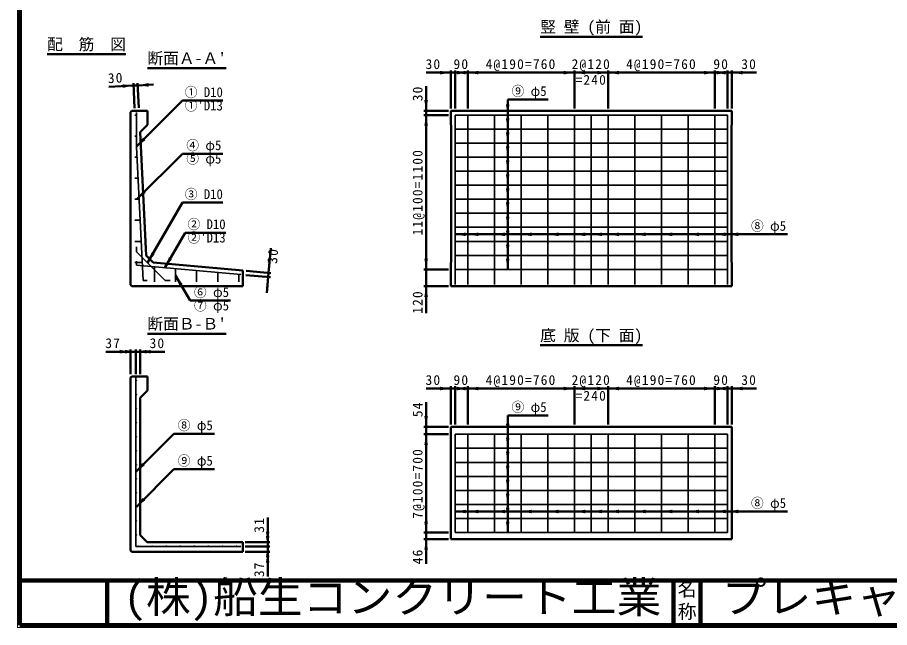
# Model space of a CAD drawing. Units: millimetres, scale not verified. Extents: x 100 to 4105, y 100 to 2870.
# Drawn here: x 100 to 2040, y 100 to 1458 of the extents above; entities that cross this region are included whole.
import ezdxf
from ezdxf.enums import TextEntityAlignment as Align

# ---------------------------------------------------------------- set-up
doc = ezdxf.new("R2010")
doc.units = ezdxf.units.MM
doc.header["$LTSCALE"] = 5
doc.layers.add('V-nasSTD', color=7, linetype='Continuous', lineweight=50)
doc.styles.add('ＭＳ ゴシック', font='')
doc.styles.get('ＭＳ ゴシック').set_extended_font_data('MS Gothic')

msp = doc.modelspace()

# ---------------------------------------------------------------- hatches: boundary and pattern name
at = {"layer": 'V-nasSTD'}
for points in [[(1040.25, 1335.536), (1040.25, 1331.536), (1064.25, 1335.536), (1040.25, 1339.536)], [(1097.625, 1335.536), (1097.625, 1331.536), (1073.625, 1335.536), (1097.625, 1339.536)], [(1077.75, 1335.536), (1077.75, 1339.536), (1101.75, 1335.536), (1077.75, 1331.536)], [(1125.75, 1335.536), (1125.75, 1331.536), (1101.75, 1335.536), (1125.75, 1339.536)], [(1315.25, 1335.536), (1315.25, 1339.536), (1339.25, 1335.536), (1315.25, 1331.536)], [(1363.25, 1335.536), (1363.25, 1331.536), (1339.25, 1335.536), (1363.25, 1339.536)], [(1390.25, 1335.536), (1390.25, 1339.536), (1414.25, 1335.536), (1390.25, 1331.536)], [(1438.25, 1335.536), (1438.25, 1339.536), (1414.25, 1335.536), (1438.25, 1331.536)], [(1627.75, 1335.536), (1627.75, 1331.536), (1651.75, 1335.536), (1627.75, 1339.536)], [(1675.75, 1335.536), (1675.75, 1339.536), (1651.75, 1335.536), (1675.75, 1331.536)], [(1655.875, 1335.536), (1655.875, 1331.536), (1679.875, 1335.536), (1655.875, 1339.536)], [(1713.25, 1335.536), (1713.25, 1331.536), (1689.25, 1335.536), (1713.25, 1339.536)], [(334.231, 1305.543), (334.427, 1301.548), (358.203, 1306.718), (334.036, 1309.538)], [(391.538, 1308.353), (391.342, 1312.348), (367.566, 1307.177), (391.733, 1304.357)], [(1009.25, 1274.536), (1013.25, 1274.536), (1009.25, 1250.536), (1005.25, 1274.536)], [(1190.813, 1265.161), (1186.813, 1265.161), (1190.813, 1241.161), (1194.813, 1265.161)], [(1009.25, 1217.161), (1005.25, 1217.161), (1009.25, 1241.161), (1013.25, 1217.161)], [(1190.813, 1233.911), (1186.813, 1233.911), (1190.813, 1209.911), (1194.813, 1233.911)], [(381.846, 1187.819), (384.675, 1184.99), (364.876, 1170.848), (379.018, 1190.647)], [(1190.813, 1202.661), (1186.813, 1202.661), (1190.813, 1178.661), (1194.813, 1202.661)], [(1190.813, 1171.411), (1186.813, 1171.411), (1190.813, 1147.411), (1194.813, 1171.411)], [(1190.813, 1140.161), (1186.813, 1140.161), (1190.813, 1116.161), (1194.813, 1140.161)], [(1190.813, 1108.911), (1186.813, 1108.911), (1190.813, 1084.911), (1194.813, 1108.911)], [(382.833, 1070.631), (385.661, 1067.802), (365.862, 1053.66), (380.004, 1073.459)], [(1190.813, 1077.661), (1186.813, 1077.661), (1190.813, 1053.661), (1194.813, 1077.661)], [(1190.813, 1046.411), (1186.813, 1046.411), (1190.813, 1022.411), (1194.813, 1046.411)], [(1190.813, 1015.161), (1186.813, 1015.161), (1190.813, 991.161), (1194.813, 1015.161)], [(1097.625, 975.536), (1097.625, 979.536), (1073.625, 975.536), (1097.625, 971.536)], [(1125.75, 975.536), (1125.75, 979.536), (1101.75, 975.536), (1125.75, 971.536)], [(1185.125, 975.536), (1185.125, 979.536), (1161.125, 975.536), (1185.125, 971.536)], [(1190.813, 983.911), (1186.813, 983.911), (1190.813, 959.911), (1194.813, 983.911)], [(1244.5, 975.536), (1244.5, 979.536), (1220.5, 975.536), (1244.5, 971.536)], [(1303.875, 975.536), (1303.875, 979.536), (1279.875, 975.536), (1303.875, 971.536)], [(1363.25, 975.536), (1363.25, 979.536), (1339.25, 975.536), (1363.25, 971.536)], [(1400.75, 975.536), (1400.75, 979.536), (1376.75, 975.536), (1400.75, 971.536)], [(1438.25, 975.536), (1438.25, 979.536), (1414.25, 975.536), (1438.25, 971.536)], [(1497.625, 975.536), (1497.625, 979.536), (1473.625, 975.536), (1497.625, 971.536)], [(1557, 975.536), (1557, 979.536), (1533, 975.536), (1557, 971.536)], [(1616.375, 975.536), (1616.375, 979.536), (1592.375, 975.536), (1616.375, 971.536)], [(1675.75, 975.536), (1675.75, 979.536), (1651.75, 975.536), (1675.75, 971.536)], [(1703.875, 975.536), (1703.875, 979.536), (1679.875, 975.536), (1703.875, 971.536)], [(1190.813, 952.661), (1186.813, 952.661), (1190.813, 928.661), (1194.813, 952.661)], [(401.666, 932.646), (405.13, 930.646), (389.666, 911.861), (398.202, 934.646)], [(440.293, 922.001), (443.757, 920.001), (428.293, 901.217), (436.829, 924.001)], [(660.783, 913.659), (664.767, 913.298), (658.617, 889.757), (656.799, 914.02)], [(1009.25, 921.411), (1013.25, 921.411), (1009.25, 897.411), (1005.25, 921.411)], [(1190.813, 921.411), (1186.813, 921.411), (1190.813, 897.411), (1194.813, 921.411)], [(463.75, 863.423), (467.214, 865.423), (451.75, 884.208), (460.286, 861.423)], [(655.605, 856.518), (651.621, 856.879), (657.771, 880.42), (659.588, 856.157)], [(1009.25, 835.911), (1013.25, 835.911), (1009.25, 859.911), (1005.25, 835.911)], [(327.75, 714.203), (327.75, 710.203), (351.75, 714.203), (327.75, 718.203)], [(339.313, 714.203), (339.313, 710.203), (363.313, 714.203), (339.313, 718.203)], [(387.313, 714.203), (387.313, 710.203), (363.313, 714.203), (387.313, 718.203)], [(396.688, 714.203), (396.688, 710.203), (372.688, 714.203), (396.688, 718.203)], [(364.875, 649.828, 1), (363.313, 649.828, 1)], [(1040.25, 632.193), (1040.25, 628.193), (1064.25, 632.193), (1040.25, 636.193)], [(1097.625, 632.193), (1097.625, 628.193), (1073.625, 632.193), (1097.625, 636.193)], [(1077.75, 632.193), (1077.75, 636.193), (1101.75, 632.193), (1077.75, 628.193)], [(1125.75, 632.193), (1125.75, 628.193), (1101.75, 632.193), (1125.75, 636.193)], [(1315.25, 632.193), (1315.25, 636.193), (1339.25, 632.193), (1315.25, 628.193)], [(1363.25, 632.193), (1363.25, 628.193), (1339.25, 632.193), (1363.25, 636.193)], [(1390.25, 632.193), (1390.25, 636.193), (1414.25, 632.193), (1390.25, 628.193)], [(1438.25, 632.193), (1438.25, 636.193), (1414.25, 632.193), (1438.25, 628.193)], [(1627.75, 632.193), (1627.75, 628.193), (1651.75, 632.193), (1627.75, 636.193)], [(1675.75, 632.193), (1675.75, 636.193), (1651.75, 632.193), (1675.75, 628.193)], [(1655.875, 632.193), (1655.875, 628.193), (1679.875, 632.193), (1655.875, 636.193)], [(1713.25, 632.193), (1713.25, 628.193), (1689.25, 632.193), (1713.25, 636.193)], [(364.875, 618.578, 1), (363.313, 618.578, 1)], [(364.875, 587.328, 1), (363.313, 587.328, 1)], [(1009.25, 571.193), (1013.25, 571.193), (1009.25, 547.193), (1005.25, 571.193)], [(364.875, 556.078, 1), (363.313, 556.078, 1)], [(1190.813, 554.318), (1186.813, 554.318), (1190.813, 530.318), (1194.813, 554.318)], [(364.875, 524.828, 1), (363.313, 524.828, 1)], [(1009.25, 506.318), (1005.25, 506.318), (1009.25, 530.318), (1013.25, 506.318)], [(1190.813, 523.068), (1186.813, 523.068), (1190.813, 499.068), (1194.813, 523.068)], [(364.875, 493.578, 1), (363.313, 493.578, 1)], [(1190.813, 491.818), (1186.813, 491.818), (1190.813, 467.818), (1194.813, 491.818)], [(380.283, 463.674), (383.112, 460.846), (363.313, 446.703), (377.455, 466.502)], [(364.875, 462.328, 1), (363.313, 462.328, 1)], [(1190.813, 460.568), (1186.813, 460.568), (1190.813, 436.568), (1194.813, 460.568)], [(364.875, 431.078, 1), (363.313, 431.078, 1)], [(1190.813, 429.318), (1186.813, 429.318), (1190.813, 405.318), (1194.813, 429.318)], [(364.875, 399.828, 1), (363.313, 399.828, 1)], [(381.617, 386.101), (384.445, 383.273), (364.646, 369.131), (378.789, 388.93)], [(1190.813, 398.068), (1186.813, 398.068), (1190.813, 374.068), (1194.813, 398.068)], [(364.875, 368.578, 1), (363.313, 368.578, 1)], [(1097.625, 358.443), (1097.625, 362.443), (1073.625, 358.443), (1097.625, 354.443)], [(1125.75, 358.443), (1125.75, 362.443), (1101.75, 358.443), (1125.75, 354.443)], [(1185.125, 358.443), (1185.125, 362.443), (1161.125, 358.443), (1185.125, 354.443)], [(1190.813, 366.818), (1186.813, 366.818), (1190.813, 342.818), (1194.813, 366.818)], [(1244.5, 358.443), (1244.5, 362.443), (1220.5, 358.443), (1244.5, 354.443)], [(1303.875, 358.443), (1303.875, 362.443), (1279.875, 358.443), (1303.875, 354.443)], [(1363.25, 358.443), (1363.25, 362.443), (1339.25, 358.443), (1363.25, 354.443)], [(1400.75, 358.443), (1400.75, 362.443), (1376.75, 358.443), (1400.75, 354.443)], [(1438.25, 358.443), (1438.25, 362.443), (1414.25, 358.443), (1438.25, 354.443)], [(1497.625, 358.443), (1497.625, 362.443), (1473.625, 358.443), (1497.625, 354.443)], [(1557, 358.443), (1557, 362.443), (1533, 358.443), (1557, 354.443)], [(1616.375, 358.443), (1616.375, 362.443), (1592.375, 358.443), (1616.375, 354.443)], [(1675.75, 358.443), (1675.75, 362.443), (1651.75, 358.443), (1675.75, 354.443)], [(1703.875, 358.443), (1703.875, 362.443), (1679.875, 358.443), (1703.875, 354.443)], [(364.875, 337.328, 1), (363.313, 337.328, 1)], [(1009.25, 335.568), (1013.25, 335.568), (1009.25, 311.568), (1005.25, 335.568)], [(1190.813, 335.568), (1186.813, 335.568), (1190.813, 311.568), (1194.813, 335.568)], [(656.75, 313.828), (652.75, 313.828), (656.75, 289.828), (660.75, 313.828)], [(364.875, 306.078, 1), (363.313, 306.078, 1)], [(656.75, 304.141), (652.75, 304.141), (656.75, 280.141), (660.75, 304.141)], [(1009.25, 273.193), (1013.25, 273.193), (1009.25, 297.193), (1005.25, 273.193)], [(369.407, 280.922, 1), (367.844, 280.922, 1)], [(400.657, 280.922, 1), (399.094, 280.922, 1)], [(431.907, 280.922, 1), (430.344, 280.922, 1)], [(463.157, 280.922, 1), (461.594, 280.922, 1)], [(494.407, 280.922, 1), (492.844, 280.922, 1)], [(525.657, 280.922, 1), (524.094, 280.922, 1)], [(556.907, 280.922, 1), (555.344, 280.922, 1)], [(588.157, 280.922, 1), (586.594, 280.922, 1)], [(656.75, 256.141), (660.75, 256.141), (656.75, 280.141), (652.75, 256.141)], [(656.75, 244.578), (660.75, 244.578), (656.75, 268.578), (652.75, 244.578)]]:
    msp.add_hatch(color=256, dxfattribs=at).paths.add_polyline_path(points)

# ---------------------------------------------------------------- linework, layer by layer
at = {"layer": 'V-nasSTD', "lineweight": 100}
for p, q in [((105, 2865), (105, 105)), ((105, 205), (4100, 205)), ((300, 205), (300, 105)), ((1560, 205), (1560, 105)), ((1620, 205), (1620, 105)), ((105, 105), (4100, 105))]:
    msp.add_line(p, q, dxfattribs=at)
at = {"layer": 'V-nasSTD'}
for p, q in [((1263, 1415.536), (1490.5, 1415.536)), ((166.204, 1376.555), (341.204, 1376.555)), ((389.25, 1345.536), (564.25, 1345.536)), ((1064.25, 1340.536), (1064.25, 1255.536)), ((1073.625, 1340.536), (1073.625, 1255.536)), ((1101.75, 1340.536), (1101.75, 1255.536)), ((1339.25, 1340.536), (1339.25, 1255.536)), ((1414.25, 1340.536), (1414.25, 1255.536)), ((1651.75, 1340.536), (1651.75, 1255.536)), ((1679.875, 1340.536), (1679.875, 1255.536)), ((1689.25, 1340.536), (1689.25, 1255.536)), ((1064.25, 1335.536), (1009.25, 1335.536)), ((1073.625, 1335.536), (1064.25, 1335.536)), ((1101.75, 1335.536), (1073.625, 1335.536)), ((1339.25, 1335.536), (1101.75, 1335.536)), ((1414.25, 1335.536), (1339.25, 1335.536)), ((1414.25, 1335.536), (1651.75, 1335.536)), ((1651.75, 1335.536), (1679.875, 1335.536)), ((1679.875, 1335.536), (1689.25, 1335.536)), ((1689.25, 1335.536), (1744.25, 1335.536)), ((358.203, 1306.718), (303.269, 1304.025)), ((360.651, 1256.778), (357.958, 1311.712)), ((358.203, 1306.718), (367.566, 1307.177)), ((370.015, 1257.237), (367.321, 1312.171)), ((367.566, 1307.177), (402.524, 1308.891)), ((1009.25, 1250.536), (1009.25, 1305.536)), ((467.166, 1273.139), (364.876, 1170.848)), ((467.166, 1273.139), (557.166, 1273.139)), ((1190.813, 1275.536), (1190.813, 897.411)), ((1190.813, 1275.536), (1280.813, 1275.536)), ((351.75, 1247.723), (351.75, 862.723)), ((354.565, 1250.536), (351.753, 1247.723)), ((389.25, 1250.536), (354.563, 1250.536)), ((389.25, 1250.536), (389.25, 1219.286)), ((1004.25, 1250.536), (1059.25, 1250.536)), ((1009.25, 1241.161), (1009.25, 1250.536)), ((1689.25, 1250.536), (1064.25, 1250.536)), ((1064.25, 1250.536), (1064.25, 1219.286)), ((1689.25, 1250.536), (1689.25, 1219.286)), ((1059.25, 1241.161), (1004.25, 1241.161)), ((1009.25, 1241.161), (1009.25, 897.411)), ((389.25, 1219.286), (372.688, 1202.723)), ((1064.25, 1219.286), (1065.032, 1218.504)), ((1065.032, 913.817), (1065.032, 1218.504)), ((1689.25, 1219.286), (1688.469, 1218.504)), ((1688.469, 913.817), (1688.469, 1218.504)), ((372.688, 1202.723), (386.125, 928.661)), ((467.166, 1154.964), (365.862, 1053.66)), ((467.166, 1154.964), (557.166, 1154.964)), ((467.166, 1046.095), (389.666, 911.861)), ((467.166, 1046.095), (557.166, 1046.095)), ((473.293, 979.159), (428.293, 901.217)), ((473.293, 979.159), (563.293, 979.159)), ((1073.625, 975.536), (1813.625, 975.536)), ((658.617, 889.757), (663.581, 944.533)), ((386.125, 928.661), (401.75, 913.036)), ((401.75, 913.036), (601.75, 894.911)), ((1064.25, 913.036), (1065.032, 913.817)), ((1064.25, 913.036), (1064.25, 859.911)), ((1689.25, 913.036), (1688.469, 913.817)), ((1689.25, 859.911), (1689.25, 913.036)), ((601.75, 859.911), (601.75, 894.911)), ((608.821, 894.27), (663.596, 889.306)), ((1059.25, 897.411), (1004.25, 897.411)), ((1009.25, 859.911), (1009.25, 897.411)), ((484.25, 827.916), (451.75, 884.208)), ((607.975, 884.933), (662.75, 879.969)), ((657.771, 880.42), (654.612, 845.563)), ((658.617, 889.757), (657.771, 880.42)), ((354.563, 859.911), (351.75, 862.723)), ((354.563, 859.911), (601.75, 859.911)), ((1059.25, 859.911), (1004.25, 859.911)), ((1009.25, 859.911), (1009.25, 799.911)), ((1064.25, 859.911), (1689.25, 859.911)), ((484.25, 827.916), (574.25, 827.916)), ((389.25, 754.203), (564.25, 754.203)), ((351.75, 719.203), (351.75, 664.203)), ((363.313, 719.203), (363.313, 664.203)), ((372.688, 719.203), (372.688, 664.203)), ((1263, 728.443), (1490.5, 728.443)), ((351.75, 714.203), (296.75, 714.203)), ((363.313, 714.203), (351.75, 714.203)), ((372.688, 714.203), (363.313, 714.203)), ((372.688, 714.203), (427.688, 714.203)), ((354.563, 659.203), (351.75, 656.391)), ((351.75, 656.391), (351.75, 271.391)), ((389.25, 659.203), (354.563, 659.203)), ((389.25, 659.203), (389.25, 627.953)), ((389.25, 627.953), (372.688, 611.391)), ((1064.25, 632.193), (1009.25, 632.193)), ((1064.25, 637.193), (1064.25, 552.193)), ((1073.625, 632.193), (1064.25, 632.193)), ((1073.625, 637.193), (1073.625, 552.193)), ((1101.75, 632.193), (1073.625, 632.193)), ((1101.75, 637.193), (1101.75, 552.193)), ((1339.25, 632.193), (1101.75, 632.193)), ((1339.25, 637.193), (1339.25, 552.193)), ((1414.25, 632.193), (1339.25, 632.193)), ((1414.25, 637.193), (1414.25, 552.193)), ((1414.25, 632.193), (1651.75, 632.193)), ((1651.75, 637.193), (1651.75, 552.193)), ((1651.75, 632.193), (1679.875, 632.193)), ((1679.875, 637.193), (1679.875, 552.193)), ((1679.875, 632.193), (1689.25, 632.193)), ((1689.25, 637.193), (1689.25, 552.193)), ((1689.25, 632.193), (1744.25, 632.193)), ((372.688, 611.391), (372.688, 305.453)), ((1009.25, 547.193), (1009.25, 602.193)), ((1190.813, 572.193), (1190.813, 311.568)), ((1190.813, 572.193), (1280.813, 572.193)), ((1004.25, 547.193), (1059.25, 547.193)), ((1009.25, 530.318), (1009.25, 547.193)), ((1064.25, 547.193), (1064.25, 297.193)), ((1689.25, 547.193), (1064.25, 547.193)), ((1689.25, 547.193), (1689.25, 297.193)), ((363.313, 446.703), (448.166, 531.556)), ((448.166, 531.556), (538.166, 531.556)), ((1059.25, 530.318), (1004.25, 530.318)), ((1009.25, 530.318), (1009.25, 311.568)), ((448.166, 452.65), (364.646, 369.131)), ((448.166, 452.65), (538.166, 452.65)), ((1073.625, 358.443), (1813.625, 358.443)), ((656.75, 289.828), (656.75, 344.828)), ((1059.25, 311.568), (1004.25, 311.568)), ((1009.25, 297.193), (1009.25, 311.568)), ((372.688, 305.453), (388.313, 289.828)), ((1059.25, 297.193), (1004.25, 297.193)), ((1009.25, 297.193), (1009.25, 242.193)), ((1689.25, 297.193), (1064.25, 297.193)), ((388.313, 289.828), (601.75, 289.828)), ((601.75, 268.578), (601.75, 289.828)), ((661.75, 289.828), (606.75, 289.828)), ((661.75, 280.141), (606.75, 280.141)), ((656.75, 280.141), (656.75, 289.828)), ((656.75, 268.578), (656.75, 280.141)), ((354.563, 268.578), (351.75, 271.391)), ((354.563, 268.578), (601.75, 268.578)), ((661.75, 268.578), (606.75, 268.578)), ((656.75, 268.578), (656.75, 213.578))]:
    msp.add_line(p, q, dxfattribs=at)
at = {"layer": 'V-nasSTD', "lineweight": 35}
for p, q in [((364.875, 1246.49), (364.875, 1170.626)), ((365.375, 1241.161), (361.313, 1241.161)), ((1073.625, 1241.161), (1679.875, 1241.161)), ((1073.625, 1241.161), (1073.625, 864.047)), ((1101.75, 1241.161), (1101.75, 864.047)), ((1161.125, 1241.161), (1161.125, 864.047)), ((1220.5, 1241.161), (1220.5, 864.047)), ((1279.875, 1241.161), (1279.875, 864.047)), ((1339.25, 1241.161), (1339.25, 864.047)), ((1376.75, 1241.161), (1376.75, 864.047)), ((1414.25, 1241.161), (1414.25, 864.047)), ((1473.625, 1241.161), (1473.625, 864.047)), ((1533, 1241.161), (1533, 864.047)), ((1592.375, 1241.161), (1592.375, 864.047)), ((1651.75, 1241.161), (1651.75, 864.047)), ((1679.875, 1241.161), (1679.875, 864.047)), ((1073.625, 1209.911), (1679.875, 1209.911)), ((365.375, 1194.286), (361.313, 1194.286)), ((364.875, 1170.626), (379.466, 873.036)), ((1073.625, 1178.661), (1679.875, 1178.661)), ((366.514, 1147.41), (361.313, 1147.41)), ((1073.625, 1147.411), (1679.875, 1147.411)), ((1073.625, 1116.161), (1679.875, 1116.161)), ((368.812, 1100.535), (361.313, 1100.535)), ((1073.625, 1084.911), (1679.875, 1084.911)), ((371.11, 1053.661), (361.313, 1053.661)), ((1073.625, 1053.661), (1679.875, 1053.661)), ((1073.625, 1022.411), (1679.875, 1022.411)), ((373.409, 1006.785), (361.313, 1006.785)), ((1073.625, 991.161), (1679.875, 991.161)), ((375.707, 959.91), (361.313, 959.91)), ((1073.625, 959.911), (1679.875, 959.911)), ((364.875, 936.652), (364.875, 947.919)), ((364.875, 936.652), (428.492, 873.036)), ((378.005, 913.035), (361.313, 913.035)), ((364.875, 915.728), (364.875, 906.964)), ((1073.625, 928.661), (1679.875, 928.661)), ((364.875, 906.964), (597.346, 885.896)), ((404.875, 903.839), (404.875, 869.473)), ((451.75, 899.591), (451.75, 869.473)), ((498.625, 895.343), (498.625, 869.473)), ((1073.625, 897.411), (1679.875, 897.411)), ((545.5, 891.095), (545.5, 869.473)), ((592.375, 886.847), (592.375, 869.473)), ((379.466, 873.036), (388.467, 873.036)), ((428.492, 873.036), (439.758, 873.036)), ((363.313, 656.703), (363.313, 280.141)), ((1073.625, 530.318), (1679.875, 530.318)), ((1073.625, 530.318), (1073.625, 311.568)), ((1101.75, 530.318), (1101.75, 311.568)), ((1161.125, 530.318), (1161.125, 311.568)), ((1220.5, 530.318), (1220.5, 311.568)), ((1279.875, 530.318), (1279.875, 311.568)), ((1339.25, 530.318), (1339.25, 311.568)), ((1376.75, 530.318), (1376.75, 311.568)), ((1414.25, 530.318), (1414.25, 311.568)), ((1473.625, 530.318), (1473.625, 311.568)), ((1533, 530.318), (1533, 311.568)), ((1592.375, 530.318), (1592.375, 311.568)), ((1651.75, 530.318), (1651.75, 311.568)), ((1679.875, 530.318), (1679.875, 311.568)), ((1073.625, 499.068), (1679.875, 499.068)), ((1073.625, 467.818), (1679.875, 467.818)), ((1073.625, 436.568), (1679.875, 436.568)), ((1073.625, 405.318), (1679.875, 405.318)), ((1073.625, 374.068), (1679.875, 374.068)), ((1073.625, 342.818), (1679.875, 342.818)), ((1073.625, 311.568), (1679.875, 311.568)), ((363.313, 280.141), (597.346, 280.141))]:
    msp.add_line(p, q, dxfattribs=at)
at = {"layer": 'V-nasSTD', "lineweight": 13}
msp.add_lwpolyline([(100, 100), (100, 2870), (4105, 2870), (4105, 100)], close=True, dxfattribs=at)
at = {"layer": 'V-nasSTD', "lineweight": 35}
for centre in [(364.094, 649.828), (364.094, 649.828), (364.094, 618.578), (364.094, 618.578), (364.094, 587.328), (364.094, 587.328), (364.094, 556.078), (364.094, 556.078), (364.094, 524.828), (364.094, 524.828), (364.094, 493.578), (364.094, 493.578), (364.094, 462.328), (364.094, 462.328), (364.094, 431.078), (364.094, 431.078), (364.094, 399.828), (364.094, 399.828), (364.094, 368.578), (364.094, 368.578), (364.094, 337.328), (364.094, 337.328), (364.094, 306.078), (364.094, 306.078), (368.625, 280.922), (368.625, 280.922), (399.875, 280.922), (399.875, 280.922), (431.125, 280.922), (431.125, 280.922), (462.375, 280.922), (462.375, 280.922), (493.625, 280.922), (493.625, 280.922), (524.875, 280.922), (524.875, 280.922), (556.125, 280.922), (556.125, 280.922), (587.375, 280.922), (587.375, 280.922)]:
    msp.add_circle(centre, 0.781, dxfattribs=at)

# ---------------------------------------------------------------- texts
at = {"layer": 'V-nasSTD', "style": 'ＭＳ ゴシック'}
for s, p in [('竪 壁 (前 面)', (1376.75, 1450.536)), ('配\u3000筋\u3000図', (253.704, 1411.555)), ("断面Ａ-Ａ'", (476.75, 1380.536)), ("断面Ｂ-Ｂ'", (476.75, 789.203)), ('底 版 (下 面)', (1376.75, 763.443))]:
    msp.add_text(s, height=25.66, dxfattribs=at).set_placement(p, align=Align.TOP_CENTER)
at = {"layer": 'V-nasSTD', "style": 'ＭＳ ゴシック', "width": 0.95}
for s, p in [('① D10', (514.69, 1302.947)), ('⑨ φ5', (1238.336, 1305.344)), ("①'D13", (514.69, 1273.139)), ('④ φ5', (514.69, 1184.772)), ('⑤ φ5', (514.69, 1154.964)), ('③ D10', (514.69, 1075.903)), ('② D10', (520.817, 1008.967)), ('⑧ φ5', (1771.149, 1005.344)), ("②'D13", (520.817, 979.159)), ('⑥ φ5', (531.774, 857.724)), ('⑦ φ5', (531.774, 827.916)), ('⑨ φ5', (1238.336, 602.001)), ('⑧ φ5', (495.689, 561.364)), ('⑨ φ5', (495.689, 482.458)), ('⑧ φ5', (1771.149, 388.251))]:
    msp.add_text(s, height=21.85, dxfattribs=at).set_placement(p, align=Align.TOP_CENTER)
at = {"layer": 'V-nasSTD', "style": 'ＭＳ ゴシック', "width": 1.05}
for s, p in [('(株)船生コンクリート工業', (336, 202.55)), ('プレキャストウォール', (1667, 202.47))]:
    msp.add_text(s, height=69.65, dxfattribs=at).set_placement(p, align=Align.TOP_LEFT)
at = {"layer": 'V-nasSTD', "style": 'ＭＳ ゴシック'}
for s, p in [('名', (1568.982, 200.999)), ('称', (1568.976, 151.01))]:
    msp.add_text(s, height=30.79, dxfattribs=at).set_placement(p, align=Align.TOP_LEFT)
at = {"layer": 'V-nasSTD', "char_height": 21.99, "attachment_point": 2, "style": 'ＭＳ ゴシック'}
for s, insert in [('\\T1.17;30', (1025.5, 1365.536)), ('\\T1.17;90', (1087.688, 1365.536)), ('\\T1.17;4@190=760', (1220.5, 1365.536)), ('\\T1.17;2@120', (1376.75, 1365.536)), ('\\T1.17;4@190=760', (1533, 1365.536)), ('\\T1.17;90', (1665.813, 1365.536)), ('\\T1.17;30', (1728, 1365.536)), ('\\T1.17;=240', (1376.75, 1330.536)), ('\\T1.17;37', (313, 744.203)), ('\\T1.17;30', (411.438, 744.203)), ('\\T1.17;30', (1025.5, 662.193)), ('\\T1.17;90', (1087.688, 662.193)), ('\\T1.17;4@190=760', (1220.5, 662.193)), ('\\T1.17;2@120', (1376.75, 662.193)), ('\\T1.17;4@190=760', (1533, 662.193)), ('\\T1.17;90', (1665.813, 662.193)), ('\\T1.17;30', (1728, 662.193)), ('\\T1.17;=240', (1376.75, 627.193))]:
    msp.add_mtext(s, dxfattribs=dict(at, insert=insert))
for s, insert, rotation in [('\\T1.17;30', (318.03, 1334.785), 2.807), ('\\T1.17;30', (979.25, 1289.286), 90), ('\\T1.17;11@100=1100', (979.25, 1069.286), 90), ('\\T1.17;30', (657.135, 928.8), 84.822), ('\\T1.17;120', (979.25, 824.911), 90), ('\\T1.17;54', (979.25, 585.943), 90), ('\\T1.17;7@100=700', (979.25, 420.943), 90), ('\\T1.17;31', (626.75, 328.578), 90), ('\\T1.17;46', (979.25, 258.443), 90), ('\\T1.17;37', (626.75, 229.828), 90)]:
    msp.add_mtext(s, dxfattribs=dict(at, insert=insert, rotation=rotation))

doc.saveas('drawing.dxf')
